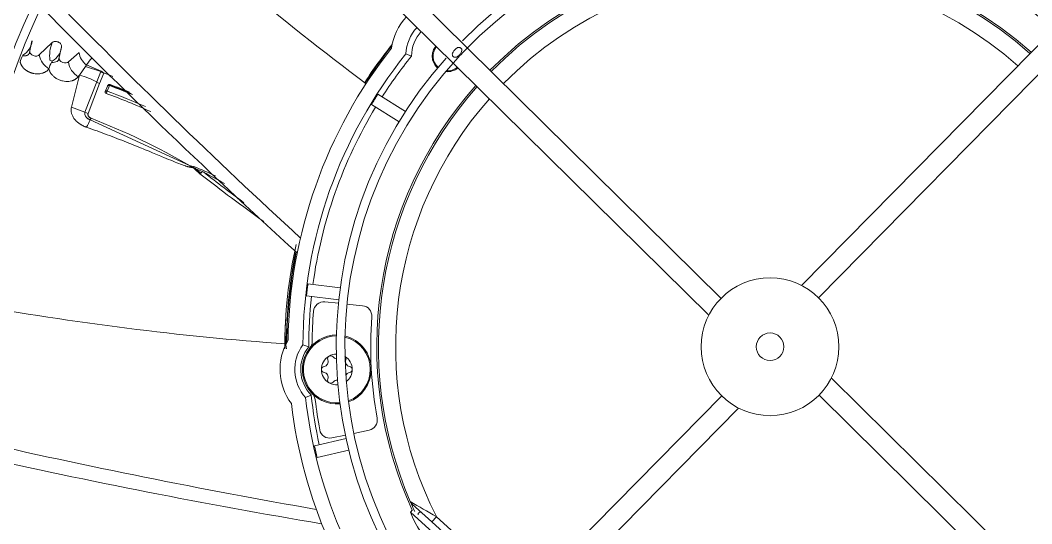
# Model space of a CAD drawing. Header units: millimetres. Extents: x 113490 to 142599, y -20467 to 115.
# Drawn here: x 131078.5 to 131372.2, y -10340.4 to -10194.2 of the extents above; entities that cross this region are included whole.
import ezdxf

# ---------------------------------------------------------------- set-up
doc = ezdxf.new("R2010")
doc.units = ezdxf.units.MM
doc.layers.add('DV3_0', color=7, linetype='Continuous')

msp = doc.modelspace()

# ---------------------------------------------------------------- linework, layer by layer
at = {"layer": 'DV3_0', "color": 7, "linetype": 'Continuous', "lineweight": 15}
for p, q in [((131282, -10274.95), (130943.7, -9941.35)), ((130936.01, -9942.2), (131278.44, -10279.87)), ((131455.86, -10118.57), (131305.36, -10271.19)), ((131310.28, -10274.75), (131460.19, -10122.73)), ((131081.87, -10200.22), (131081.27, -10203.11)), ((131081.05, -10203.98), (131081.52, -10201.74)), ((131083.99, -10204.3), (131087.72, -10200.74)), ((131089.54, -10205.85), (131090.06, -10203.56)), ((131089.75, -10205.07), (131090.43, -10202)), ((131095.53, -10203.56), (131092.45, -10206.33)), ((131079.23, -10204.34), (131079.13, -10204.55)), ((131087.07, -10205.83), (131087.72, -10206.12)), ((131087.72, -10206.12), (131087.54, -10206.48)), ((131192.1, -10204.66), (131190.42, -10204.04)), ((131095.71, -10210.22), (131097.41, -10207.65)), ((131097.68, -10207.22), (131101.92, -10209.01)), ((131101.87, -10209.15), (131100.66, -10212.15)), ((131101.92, -10209.01), (131101.87, -10209.15)), ((131101.93, -10208.97), (131101.92, -10209.01)), ((131100.66, -10212.15), (131097.24, -10220.94)), ((131102.69, -10209.62), (131101.44, -10212.56)), ((131102.72, -10209.54), (131102.69, -10209.62)), ((131102.73, -10209.53), (131102.72, -10209.54)), ((131101.44, -10212.56), (131098.16, -10221.35)), ((131103.1, -10214.95), (131103.8, -10213.34)), ((131103.66, -10214.79), (131104.36, -10213.18)), ((131104.43, -10213.05), (131104.54, -10212.89)), ((131182.32, -10215.74), (131190.32, -10220.74)), ((131097.24, -10220.94), (131093.3, -10219.49)), ((131098.16, -10221.35), (131097.24, -10220.94)), ((131180.46, -10218.71), (131188.47, -10223.71)), ((131099.07, -10222.69), (131098.78, -10223.16)), ((131128.91, -10237.16), (131129.08, -10237.39)), ((131129.08, -10237.39), (131130.62, -10238.83)), ((131129.19, -10237.2), (131129.27, -10237.29)), ((131129.19, -10237.2), (131129.34, -10237.26)), ((131129.34, -10237.26), (131129.5, -10237.32)), ((131129.5, -10237.32), (131130.88, -10238.61)), ((131162.03, -10270.75), (131171.4, -10271.9)), ((131161.61, -10274.22), (131170.98, -10275.37)), ((131166.93, -10275.97), (131170.87, -10276.37)), ((131173.36, -10276.62), (131177.87, -10277.07)), ((131162.24, -10288.99), (131160.54, -10288.42)), ((131623.33, -10603.11), (131314.04, -10298.11)), ((131282.2, -10303.23), (130948.6, -10641.53)), ((131162.97, -10303), (131161.34, -10303.75)), ((131310.48, -10303.03), (131619.15, -10607.41)), ((130949.45, -10649.21), (131287.11, -10306.79)), ((131172.88, -10314.65), (131169, -10315.46)), ((131179.77, -10313.22), (131175.33, -10314.14)), ((131163.89, -10317.75), (131173.09, -10315.63)), ((131164.68, -10321.16), (131173.87, -10319.04)), ((131192.24, -10334.62), (131197.97, -10339.78)), ((131192.43, -10336.28), (131191.76, -10337.02)), ((131210.34, -10353.75), (131191.76, -10337.02)), ((131197.97, -10339.78), (131223.49, -10362.76))]:
    msp.add_line(p, q, dxfattribs=at)
at = {"layer": 'DV3_0', "color": 7, "linetype": 'Continuous', "lineweight": 20}
for p, q in [((131097.4, -10207.65), (131097.68, -10207.22)), ((131101.87, -10209.15), (131097.41, -10207.65)), ((131093.3, -10219.49), (131095.71, -10210.22)), ((131098.78, -10223.16), (131127.78, -10236.48)), ((131127.78, -10236.48), (131127.77, -10236.89)), ((131127.78, -10236.48), (131128.32, -10236.78)), ((131127.78, -10236.48), (131128.88, -10236.69)), ((131128.32, -10236.78), (131128.87, -10237.09)), ((131128.87, -10237.09), (131128.88, -10236.69)), ((131128.87, -10237.09), (131128.91, -10237.16)), ((131129.01, -10237.14), (131128.91, -10237.16)), ((131129.01, -10237.14), (131129.19, -10237.2)), ((131129.27, -10237.29), (131129.08, -10237.39)), ((131129.34, -10237.26), (131129.27, -10237.29)), ((131130.88, -10238.61), (131130.62, -10238.83)), ((131131.37, -10238.18), (131131.74, -10238.37)), ((131199.31, -10338.3), (131197.97, -10339.78)), ((131199.31, -10338.3), (131224.9, -10361.34))]:
    msp.add_line(p, q, dxfattribs=at)
at = {"layer": 'DV3_0', "color": 7, "linetype": 'Continuous', "lineweight": 15}
for radius in [20, 4]:
    msp.add_circle((131296.24, -10288.99), radius, dxfattribs=at)
for centre, radius, start, end in [((132396.25, -8898.73), 1840.9, 220.96503, 227.76772), ((131296.24, -10288.99), 236, 136.9648, 225.2631), ((131296.24, -10288.99), 233.5, 136.5342, 225.7814), ((131701.63, -9514.4), 872.25, 227.0594, 233.1795), ((131296.24, -10288.99), 126, 48.3991, 135.1791), ((131296.24, -10288.99), 123.5, 90, 135.9997), ((131296.24, -10288.99), 123.5, 48.3006, 90), ((131296.24, -10288.99), 114.25, 48.4114, 135.4011), ((131296.24, -10288.99), 113.75, 48.4247, 135.4011), ((132460.48, -8843.21), 1921.39, 224.37443, 227.39583), ((131202.6, -10204.68), 16.5, 136.3964, 171.8862), ((131202.6, -10204.68), 12.2, 136.7471, 176.9852), ((131202.6, -10204.68), 10.5, 136.9653, 179.8902), ((131076.69, -10199.81), 5.2, 299.2753, 355.4657), ((131098.09, -10204.67), 11.09, 159.2633, 186.0082), ((131085.28, -10201.56), 5.17, 298.1501, 355.1477), ((131101.1, -10202.74), 5.64, 188.4366, 232.6429), ((131296.24, -10288.99), 140, 141.7677, 179.2323), ((131296.24, -10288.99), 140.5, 141.3912, 146.9012), ((131202.6, -10204.68), 4.5, 138, 228), ((131202.6, -10204.68), 4.25, 139.2681, 228.9663), ((131296.24, -10288.99), 123.5, 135.9997, 137.2092), ((131084.37, -10207.5), 6.02, 150.6073, 169.7649), ((131090.01, -10203.12), 6.14, 191.0857, 238.4637), ((131092.83, -10209.65), 6.17, 149.0264, 167.8628), ((131098.23, -10205.58), 5.82, 187.3222, 240.049), ((131296.24, -10288.99), 135.7, 141.2429, 179.7571), ((131296.24, -10288.99), 126, 138.321, 225.2028), ((131296.24, -10288.99), 123.5, 137.2092, 226.1082), ((131296.24, -10288.99), 134, 140.9991, 147.2517), ((131202.6, -10204.68), 4.5, 263.0148, 311.7492), ((131202.6, -10204.68), 4.25, 264.8173, 311.5341), ((131251.59, -10357.26), 214.29, 136.6703, 136.8213), ((131018.67, -10423), 229.43, 67.8122, 68.5066), ((131108.33, -10216.9), 5.12, 155.7254, 163.7053), ((131027.36, -10419.28), 218.26, 66.3808, 69.5382), ((131104.26, -10213.5), 0.483, 68.6251, 160.5796), ((131105.19, -10213.54), 0.903, 146.9279, 156.6786), ((131028.49, -10414.99), 215.6, 67.4926, 69.3956), ((131028.64, -10414.44), 215.18, 67.5838, 69.3759), ((131029.01, -10412.97), 213.86, 67.6827, 69.3175), ((131296.24, -10288.99), 114.25, 138.4114, 204.5312), ((131296.24, -10288.99), 113.75, 138.4247, 203.2684), ((131027.22, -10419.55), 217.85, 65.8506, 69.5295), ((131296.24, -10288.99), 134, 148.7483, 172.2517), ((131129.11, -10239.7), 34.54, 151.3925, 155.3449), ((131128.02, -10240.12), 3.15, 71.5892, 74.3028), ((131287.87, -10288.92), 132.6, 167.1218, 180.2811), ((131296.24, -10288.99), 140.5, 168.7601, 179.5273), ((131218.5, -9418.2), 872.25, 259.76861, 265.86893), ((131296.24, -10288.99), 134, 173.7483, 180.0009), ((131166.63, -10278.95), 3, 84.25, 175.5723), ((131296.24, -10288.99), 133, 175.5723, 179.3637), ((131177.57, -10280.06), 3, 355.6946, 84.25), ((131198.91, -10284.22), 43.48, 175.7427, 187.0743), ((131296.24, -10288.99), 116, 175.6946, 190.3054), ((131170.41, -10295.58), 10, 90, 275.2742), ((131170.41, -10295.58), 10, 0, 76.3095), ((131170.41, -10295.58), 16.5, 149.1138, 216.8862), ((131170.41, -10295.58), 12.2, 144.0148, 221.9852), ((131160.25, -10287.48), 3, 321.432, 359.3637), ((131170.41, -10295.58), 10.5, 141.1098, 224.8902), ((131170.41, -10295.58), 4.47, 120, 180), ((131168.62, -10292.48), 0.895, 120, 202.4776), ((131170.41, -10295.58), 4.48, 91.9825, 120), ((131168.62, -10292.48), 0.895, 37.5224, 120), ((131166.54, -10293.35), 1.36, 277.5224, 22.4776), ((131170.41, -10291.11), 1.36, 217.5224, 264.745), ((131170.41, -10295.58), 4.48, 0, 58.1887), ((131172.2, -10292.48), 0.895, 337.5224, 50.5125), ((131174.29, -10293.35), 1.36, 157.5224, 262.4776), ((131166.83, -10295.58), 0.895, 97.5224, 180), ((131170.41, -10295.58), 4.48, 180, 240), ((131166.83, -10295.58), 0.895, 180, 262.4776), ((131166.54, -10297.82), 1.36, 337.5224, 82.4776), ((131174.29, -10297.82), 1.36, 97.5224, 158.4565), ((131170.41, -10295.58), 4.48, 307.8113, 0), ((131170.41, -10295.58), 10, 289.6905, 0), ((131173.99, -10295.58), 0.895, 0, 82.4776), ((131173.99, -10295.58), 0.895, 277.5224, 0), ((131168.62, -10298.69), 0.895, 157.5224, 240), ((131168.62, -10298.69), 0.895, 240, 322.4776), ((131170.41, -10295.58), 4.48, 240, 274.0175), ((131170.41, -10300.06), 1.36, 81.428, 142.4776), ((131296.24, -10288.99), 134, 185.9991, 192.2517), ((131161.15, -10304.71), 3, 6.6363, 44.568), ((131296.24, -10288.99), 140, 186.7677, 203.7505), ((131296.24, -10288.99), 135.7, 186.2429, 202.9304), ((131296.24, -10288.99), 133, 186.6363, 190.4277), ((131179.16, -10310.28), 3, 281.75, 10.3054), ((131168.39, -10312.52), 3, 190.4277, 281.75), ((131494.03, -8443.29), 1921.39, 257.09501, 260.12283), ((131470, -8524.72), 1840.9, 257.29812, 260.49472), ((131296.24, -10288.99), 113.75, 203.2684, 204.8619), ((131217.48, -10327.15), 27.54, 201.0085, 226.9598), ((131194.71, -10337.61), 0.667, 79.7797, 190.9881)]:
    msp.add_arc(centre, radius, start, end, dxfattribs=at)
at = {"layer": 'DV3_0', "color": 7, "linetype": 'Continuous', "lineweight": 20}
for centre, radius, start, end in [((131296.24, -10288.99), 108.75, 48.5638, 135.4011), ((131296.24, -10288.99), 140.35, 141.5068, 146.9448), ((131106.82, -10213.02), 10.82, 133.4767, 147.5853), ((131103.69, -10206.92), 2.88, 230.996, 249.7015), ((131103.96, -10206.81), 3, 227.0792, 245.6013), ((131104, -10206.86), 2.96, 225.694, 244.6308), ((131091.08, -10229.43), 19.76, 61.0068, 76.4573), ((131102.41, -10209.74), 2.98, 233.9494, 251.079), ((131296.24, -10288.99), 108.75, 138.5638, 206.9605), ((131023.94, -10415.91), 207.31, 59.9431, 68.752), ((131098.82, -10395.82), 161.55, 79.2786, 79.6761), ((131075.26, -10368.35), 142.16, 65.0797, 67.84), ((131114.85, -10271.78), 37.44, 63.8071, 66.9621), ((131587.56, -9645.38), 748.98, 232.40465, 234.17794), ((131635.25, -9584.75), 825.07, 232.3917, 233.40913), ((131036.44, -10420.98), 205.99, 60.5447, 62.4419), ((131296.24, -10288.99), 140.35, 168.7119, 179.5033), ((131170.41, -10295.58), 9.71, 90, 275.2074), ((131170.41, -10295.58), 9.71, 0, 75.9306), ((131170.41, -10295.58), 9.71, 290.0694, 0), ((130821.71, -10983.54), 747.61, 59.66409, 60.33376)]:
    msp.add_arc(centre, radius, start, end, dxfattribs=at)
at = {"layer": 'DV3_0', "color": 7, "linetype": 'Continuous', "lineweight": 15}
for centre, major_axis in [((131184.83, -10219.37), (11.56, 18.5)), ((131165.85, -10272.98), (2.66, 21.65)), ((131168.23, -10318.54), (-4.91, 21.26))]:
    msp.add_ellipse(centre, major_axis=major_axis, ratio=0.186545, start_param=1.490488, end_param=1.651105, dxfattribs=at)
at = {"layer": 'DV3_0', "color": 7, "linetype": 'Continuous', "lineweight": 20}
msp.add_ellipse((131138.04, -10212.9), major_axis=(-22.75, -32.05), ratio=0.299104, start_param=0.877808, end_param=0.898526, dxfattribs=at)
at = {"layer": 'DV3_0', "color": 7, "linetype": 'Continuous', "lineweight": 15}
for points, knots in [([(131090.43, -10202), (131090.46, -10201.88), (131090.46, -10201.6), (131090.29, -10201.18), (131089.94, -10200.81), (131089.48, -10200.53), (131088.96, -10200.39), (131088.47, -10200.39), (131088.05, -10200.5), (131087.82, -10200.65), (131087.72, -10200.74)], [0, 0, 0, 0, 0.124936, 0.249948, 0.37496, 0.499972, 0.624983, 0.749995, 0.875007, 1, 1, 1, 1]), ([(131079.13, -10204.55), (131079.18, -10204.56), (131079.26, -10204.58), (131079.4, -10204.59), (131079.53, -10204.6), (131079.66, -10204.6), (131079.79, -10204.59), (131079.91, -10204.58), (131080.04, -10204.56), (131080.16, -10204.53), (131080.27, -10204.5), (131080.38, -10204.46), (131080.49, -10204.42), (131080.59, -10204.36), (131080.68, -10204.31), (131080.77, -10204.24), (131080.86, -10204.17), (131080.93, -10204.1), (131081, -10204.02), (131081.06, -10203.93), (131081.12, -10203.84), (131081.17, -10203.75), (131081.21, -10203.65), (131081.24, -10203.55), (131081.26, -10203.44), (131081.27, -10203.33), (131081.28, -10203.22), (131081.28, -10203.15), (131081.27, -10203.11)], [0, 0, 0, 0, 0.036418, 0.072901, 0.109493, 0.146225, 0.183122, 0.220199, 0.257467, 0.29493, 0.332591, 0.370449, 0.408503, 0.446754, 0.485203, 0.523858, 0.562717, 0.601777, 0.641023, 0.680442, 0.720013, 0.759719, 0.799541, 0.839463, 0.879472, 0.919563, 0.959735, 1, 1, 1, 1]), ([(131081.27, -10203.11), (131081.27, -10203.17), (131081.25, -10203.3), (131081.28, -10203.57), (131081.43, -10203.91), (131081.78, -10204.27), (131082.25, -10204.53), (131082.77, -10204.66), (131083.26, -10204.65), (131083.61, -10204.55), (131083.85, -10204.42), (131083.94, -10204.34), (131083.99, -10204.3)], [0, 0, 0, 0, 0.059901, 0.12047, 0.249355, 0.384502, 0.523872, 0.659169, 0.781173, 0.892517, 0.946449, 1, 1, 1, 1]), ([(131204.2, -10204.78), (131204.16, -10204.73), (131204.08, -10204.64), (131203.96, -10204.4), (131203.92, -10203.99), (131204.1, -10203.54), (131204.36, -10203.15), (131204.63, -10202.84), (131204.93, -10202.55), (131205.29, -10202.28), (131205.71, -10202.1), (131206.1, -10202.13), (131206.34, -10202.24), (131206.43, -10202.32), (131206.47, -10202.36)], [0, 0, 0, 0, 0.040717, 0.082601, 0.183674, 0.325225, 0.413967, 0.5088, 0.602375, 0.688214, 0.822702, 0.918959, 0.959862, 1, 1, 1, 1]), ([(131206.47, -10202.36), (131206.51, -10202.4), (131206.6, -10202.49), (131206.71, -10202.73), (131206.75, -10203.14), (131206.57, -10203.58), (131206.3, -10203.97), (131205.95, -10204.38), (131205.49, -10204.79), (131204.96, -10205.03), (131204.57, -10205), (131204.34, -10204.89), (131204.25, -10204.82), (131204.2, -10204.78)], [0, 0, 0, 0, 0.040646, 0.082274, 0.181944, 0.323646, 0.41357, 0.509807, 0.690903, 0.824258, 0.919018, 0.959797, 1, 1, 1, 1]), ([(131078.45, -10206.44), (131078.47, -10206.49), (131078.5, -10206.6), (131078.55, -10206.76), (131078.61, -10206.92), (131078.68, -10207.08), (131078.76, -10207.23), (131078.84, -10207.38), (131078.93, -10207.52), (131079.03, -10207.66), (131079.13, -10207.79), (131079.23, -10207.92), (131079.34, -10208.05), (131079.45, -10208.17), (131079.57, -10208.29), (131079.69, -10208.4), (131079.81, -10208.5), (131079.94, -10208.6), (131080.07, -10208.7), (131080.2, -10208.79), (131080.33, -10208.88), (131080.46, -10208.96), (131080.6, -10209.04), (131080.73, -10209.12), (131080.87, -10209.19), (131081, -10209.25), (131081.14, -10209.31), (131081.27, -10209.37), (131081.41, -10209.42), (131081.54, -10209.47), (131081.68, -10209.51), (131081.81, -10209.56), (131081.94, -10209.59), (131082.07, -10209.63), (131082.2, -10209.66), (131082.32, -10209.68), (131082.64, -10209.74), (131083.14, -10209.8), (131083.81, -10209.8), (131084.44, -10209.72), (131084.94, -10209.6), (131085.32, -10209.46), (131085.62, -10209.32), (131085.9, -10209.17), (131086.16, -10209), (131086.4, -10208.8), (131086.61, -10208.59), (131086.74, -10208.44), (131086.8, -10208.36)], [0, 0, 0, 0, 0.018494, 0.036794, 0.054904, 0.072829, 0.090574, 0.108139, 0.12552, 0.142715, 0.159724, 0.176546, 0.19318, 0.209627, 0.225889, 0.241965, 0.257853, 0.273549, 0.289049, 0.304351, 0.319453, 0.334354, 0.349052, 0.363545, 0.377834, 0.391919, 0.405799, 0.419467, 0.432916, 0.446141, 0.45914, 0.471909, 0.484449, 0.496758, 0.508837, 0.520687, 0.532311, 0.597667, 0.660015, 0.719165, 0.775243, 0.807872, 0.84032, 0.872579, 0.904661, 0.936593, 0.968377, 1, 1, 1, 1]), ([(131087.54, -10206.48), (131088.17, -10206.55), (131088.76, -10206.44), (131089.58, -10205.92), (131089.8, -10205.51), (131089.75, -10205.07)], [0, 0, 0, 0, 0.5, 0.5, 1, 1, 1, 1]), ([(131092.45, -10206.33), (131092.1, -10206.63), (131091.49, -10206.74), (131090.56, -10206.43), (131090.25, -10206.25), (131089.81, -10205.73), (131089.68, -10205.39), (131089.75, -10205.07)], [0, 0, 0, 0, 0.5, 0.5, 0.75, 0.75, 1, 1, 1, 1]), ([(131095.32, -10210.63), (131095.28, -10210.68), (131095.2, -10210.77), (131095.07, -10210.9), (131094.94, -10211.02), (131094.8, -10211.14), (131094.65, -10211.25), (131094.49, -10211.35), (131094.33, -10211.45), (131094.16, -10211.54), (131093.98, -10211.62), (131093.8, -10211.69), (131093.61, -10211.76), (131093.2, -10211.88), (131092.56, -10212), (131091.65, -10212.01), (131090.72, -10211.87), (131089.78, -10211.58), (131088.9, -10211.14), (131088.27, -10210.67), (131087.85, -10210.27), (131087.59, -10209.98), (131087.37, -10209.68), (131087.17, -10209.37), (131087.01, -10209.05), (131086.89, -10208.71), (131086.83, -10208.48), (131086.8, -10208.36)], [0, 0, 0, 0, 0.019214, 0.038219, 0.057067, 0.075807, 0.094491, 0.113172, 0.131901, 0.15073, 0.16971, 0.18889, 0.208318, 0.22804, 0.309319, 0.38993, 0.473117, 0.562631, 0.650642, 0.740836, 0.778902, 0.816141, 0.852828, 0.889255, 0.925725, 0.96254, 1, 1, 1, 1]), ([(131103.41, -10215.46), (131103.39, -10215.45), (131103.35, -10215.44), (131103.29, -10215.4), (131103.23, -10215.36), (131103.17, -10215.31), (131103.12, -10215.23), (131103.08, -10215.14), (131103.07, -10215.04), (131103.09, -10214.98), (131103.1, -10214.95)], [0, 0, 0, 0, 0.08673, 0.173523, 0.261862, 0.392311, 0.520504, 0.685135, 0.840872, 1, 1, 1, 1]), ([(131103.66, -10214.79), (131103.64, -10214.78), (131103.6, -10214.77), (131103.55, -10214.76), (131103.51, -10214.75), (131103.45, -10214.75), (131103.38, -10214.75), (131103.28, -10214.77), (131103.2, -10214.81), (131103.13, -10214.87), (131103.11, -10214.93), (131103.1, -10214.95)], [0, 0, 0, 0, 0.075151, 0.140751, 0.196811, 0.243355, 0.374481, 0.490529, 0.673545, 0.839828, 1, 1, 1, 1]), ([(131103.8, -10213.34), (131103.81, -10213.31), (131103.84, -10213.26), (131103.88, -10213.19), (131103.93, -10213.12), (131104, -10213.05), (131104.09, -10212.97), (131104.2, -10212.91), (131104.32, -10212.87), (131104.44, -10212.86), (131104.51, -10212.88), (131104.54, -10212.89)], [0, 0, 0, 0, 0.099423, 0.197161, 0.293852, 0.390154, 0.537891, 0.671317, 0.795552, 0.901539, 1, 1, 1, 1]), ([(131104.36, -10213.18), (131104.24, -10213.14), (131104.1, -10213.13), (131103.9, -10213.19), (131103.82, -10213.25), (131103.8, -10213.34)], [0, 0, 0, 0, 0.5, 0.5, 1, 1, 1, 1])]:
    msp.add_open_spline(points, degree=3, knots=knots, dxfattribs=at)
for points in [[(131081.35, -10203.67), (131081.25, -10203.87), (131081.15, -10203.96), (131081.03, -10203.96)], [(131089.8, -10205.6), (131089.71, -10205.82), (131089.6, -10205.92), (131089.49, -10205.9)]]:
    msp.add_open_spline(points, degree=3, dxfattribs=at)
at = {"layer": 'DV3_0', "color": 7, "linetype": 'Continuous', "lineweight": 20}
for points, knots in [([(131097.71, -10225.29), (131097.63, -10225.26), (131097.46, -10225.2), (131097.21, -10225.1), (131096.97, -10225), (131096.73, -10224.88), (131096.49, -10224.76), (131096.26, -10224.64), (131096.04, -10224.5), (131095.82, -10224.36), (131095.52, -10224.16), (131095.15, -10223.88), (131094.74, -10223.51), (131094.38, -10223.13), (131093.96, -10222.61), (131093.64, -10222.06), (131093.41, -10221.51), (131093.29, -10221.09), (131093.22, -10220.68), (131093.2, -10220.32), (131093.21, -10220.01), (131093.24, -10219.75), (131093.28, -10219.58), (131093.3, -10219.49)], [0, 0, 0, 0, 0.030591, 0.060981, 0.091213, 0.121333, 0.151385, 0.181415, 0.21147, 0.241596, 0.271838, 0.338634, 0.405006, 0.468844, 0.532049, 0.654008, 0.713418, 0.772516, 0.830305, 0.88782, 0.925497, 0.962841, 1, 1, 1, 1]), ([(131097.24, -10220.94), (131097.23, -10220.97), (131097.21, -10221.02), (131097.19, -10221.13), (131097.17, -10221.33), (131097.2, -10221.65), (131097.35, -10222.02), (131097.57, -10222.34), (131097.82, -10222.6), (131098.09, -10222.81), (131098.34, -10222.97), (131098.57, -10223.08), (131098.72, -10223.14), (131098.78, -10223.16)], [0, 0, 0, 0, 0.031138, 0.062258, 0.127088, 0.261874, 0.423912, 0.543304, 0.658105, 0.77088, 0.859529, 0.935948, 1, 1, 1, 1]), ([(131098.16, -10221.35), (131098.15, -10221.38), (131098.14, -10221.42), (131098.12, -10221.5), (131098.12, -10221.57), (131098.12, -10221.65), (131098.13, -10221.77), (131098.18, -10221.92), (131098.28, -10222.11), (131098.43, -10222.29), (131098.59, -10222.43), (131098.76, -10222.54), (131098.91, -10222.63), (131099.02, -10222.67), (131099.07, -10222.69)], [0, 0, 0, 0, 0.047505, 0.094904, 0.142513, 0.190643, 0.239596, 0.361577, 0.484381, 0.609898, 0.738056, 0.82598, 0.912883, 1, 1, 1, 1]), ([(131127.77, -10236.89), (131127.71, -10236.88), (131127.58, -10236.85), (131127.38, -10236.8), (131127.16, -10236.74), (131126.93, -10236.68), (131126.67, -10236.6), (131126.28, -10236.47), (131125.73, -10236.28), (131124.55, -10235.84), (131122.69, -10235.1), (131119.83, -10233.92), (131116.19, -10232.4), (131112.56, -10230.92), (131109.26, -10229.6), (131106.52, -10228.53), (131103.67, -10227.45), (131100.73, -10226.37), (131098.73, -10225.65), (131097.71, -10225.29)], [0, 0, 0, 0, 0.005834, 0.012254, 0.019269, 0.026886, 0.035112, 0.043948, 0.065185, 0.089468, 0.161123, 0.251243, 0.377232, 0.527894, 0.616412, 0.707884, 0.8023, 0.899668, 1, 1, 1, 1])]:
    msp.add_open_spline(points, degree=3, knots=knots, dxfattribs=at)
msp.add_rational_spline([(131191.74, -10333.93), (131191.86, -10334.2), (131192.03, -10334.43), (131192.24, -10334.62)], [1.03194473008, 1.06000282083, 1.10654415877, 1.17156874389], degree=3, dxfattribs=at)

doc.saveas('drawing.dxf')
